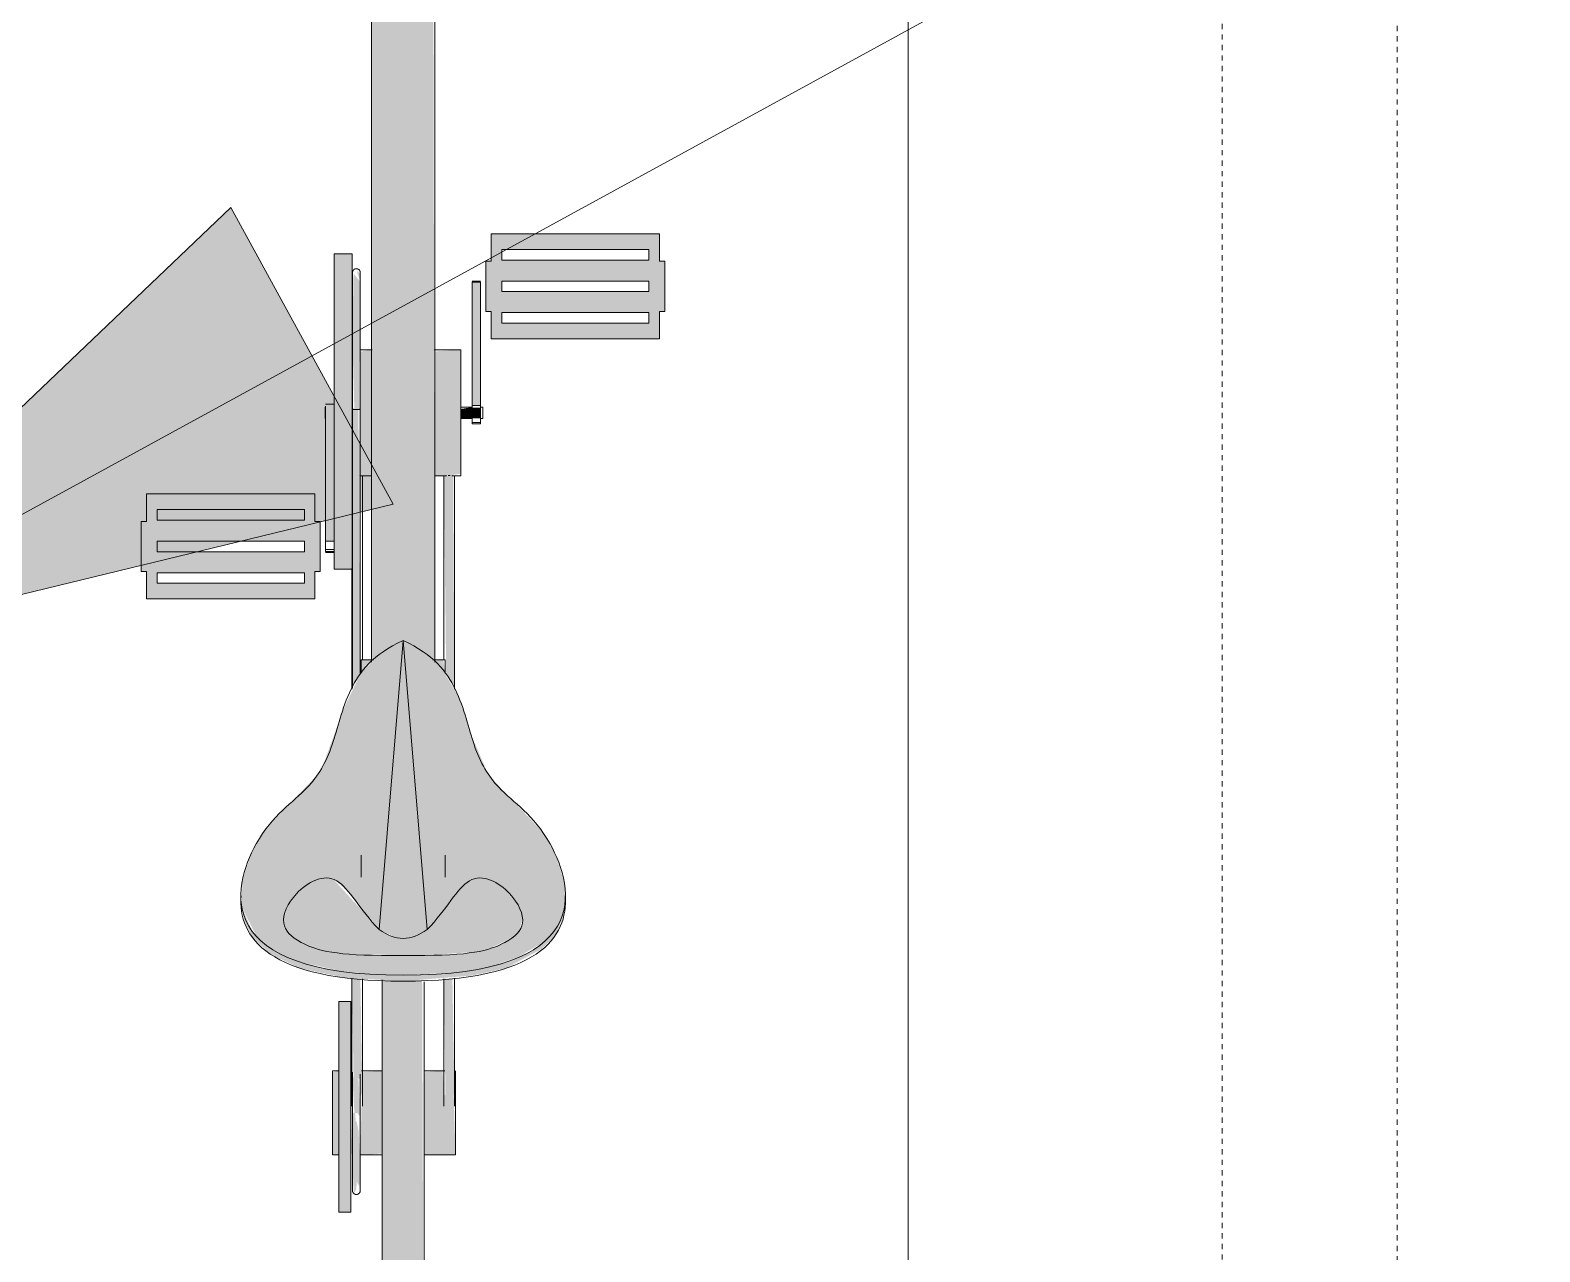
# Model space of a CAD drawing. Header units: inches. Extents: x -180 to 12286, y -2965 to 2717.
# Drawn here: x 962.91 to 998.78, y 1117.43 to 1146.46 of the extents above; entities that cross this region are included whole.
import ezdxf

# ---------------------------------------------------------------- set-up
doc = ezdxf.new("R2010")
doc.units = ezdxf.units.IN
doc.header["$MEASUREMENT"] = 0
for name, pattern in [('Aligning Line 1_8_', [0.25, 0.125, -0.125]), ('Dash', [0.25, 0.125, -0.125]), ('Hidden 1_8_', [0.1875, 0.125, -0.0625])]:
    doc.linetypes.add(name, pattern=pattern)
for name, color, linetype, lineweight in [('A-DETL-HDLN-1', 90, 'Hidden 1_8_', 9), ('C-TOPO', 7, 'Continuous', 9), ('G-ANNO-SYMB', 111, 'Aligning Line 1_8_', 9), ('G-ANNO-TEXT-1', 147, 'Continuous', 9), ('Q-SPCQ', 91, 'Continuous', 9), ('Q-SPCQ-HDLN', 91, 'Dash', 9)]:
    doc.layers.add(name, color=color, linetype=linetype, lineweight=lineweight)

# ---------------------------------------------------------------- blocks, each defined once
blk = doc.blocks.new('Bicycle_4878 - Bicycle_4878-776584-Site Plan')
at = {"layer": 'Q-SPCQ'}
for points in [[(0, 36.224), (-0.25, 36.157), (-0.433, 35.974), (-0.4, 35.856), (-0.483, 35.853), (-0.5, 34.698), (-0.452, 20.486), (0.419, 20.488), (0.5, 20.513), (0.483, 35.853), (0.354, 36.078), (0.129, 36.207)], [(1.531, 26), (1.241, 26), (1.241, 21), (1.531, 21), (1.531, 25.915)], [(1.158, 25.552), (1.111, 25.452), (1.104, 25.28), (1.04, 25.396), (1.017, 24.889), (1.061, 24.053), (1.111, 23.828), (1.158, 23.907), (1.192, 23.645), (1.205, 24.889), (1.173, 25.491)], [(1.026, 25.291), (1.017, 25.28), (1.026, 25.291)], [(-1.093, 23.279), (-1.202, 23.222), (-1.218, 23.142), (-1.17, 20.444), (-0.968, 20.456), (-1.006, 23.246), (-1.063, 23.276)], [(1.017, 23.254), (0.968, 23.164), (1.017, 20.453), (1.218, 20.442), (1.177, 22.806), (1.017, 22.838), (1.017, 23.241)], [(0, 20.513), (0, 20.372), (1.297, 20.304), (2.018, 20.177), (2.711, 19.95), (3.117, 19.755), (3.585, 19.329), (3.833, 18.749), (3.781, 19.052), (3.585, 19.462), (3.161, 19.867), (2.445, 20.205), (1.408, 20.431), (0.734, 20.47)], [(0, 20.372), (-1.297, 20.304), (-1.925, 20.203), (-2.711, 19.95), (-3.24, 19.643), (-3.585, 19.329), (-3.833, 18.749), (-3.82, 18.114), (-3.621, 17.506), (-3.3, 16.948), (-2.59, 16.203), (-2.172, 15.763), (-2.015, 15.582), (-1.62, 14.664), (-1.327, 13.775), (-0.954, 13.136), (-0.557, 12.741), (0, 12.416), (-0.57, 19.282), (-1.692, 18.087), (-2.04, 18.109), (-2.286, 18.232), (-2.59, 18.503), (-2.747, 18.731), (-2.831, 19.052), (-2.846, 19.148), (-2.599, 19.478), (-2.181, 19.692), (-1.898, 19.778), (-1.427, 19.86), (-0.516, 19.9), (-0.059, 20.318)], [(0, 20.372), (-0.516, 19.9), (0.516, 19.9), (0.221, 20.169)], [(0, 20.372), (0.516, 19.9), (1.715, 19.81), (2.181, 19.692), (2.479, 19.551), (2.796, 19.3), (2.836, 19.19), (2.835, 19.148), (2.787, 18.839), (2.62, 18.541), (2.403, 18.312), (2.04, 18.109), (1.785, 18.078), (1.595, 18.133), (1.297, 18.397), (0.57, 19.282), (0, 12.416), (0.557, 12.741), (1.01, 13.193), (1.427, 14.067), (1.864, 15.276), (2.023, 15.591), (2.738, 16.337), (3.089, 16.707), (3.3, 16.948), (3.621, 17.506), (3.82, 18.114), (3.833, 18.749), (3.507, 19.4), (3.108, 19.759), (2.542, 20.032), (1.527, 20.267), (0.661, 20.356)], [(-0.516, 19.9), (-1.645, 19.822), (-2.003, 19.759), (-2.599, 19.478), (-2.758, 19.322), (-2.831, 19.052), (-2.828, 18.947), (-2.747, 18.731), (-2.403, 18.312), (-2.168, 18.151), (-1.913, 18.066), (-1.645, 18.099), (-1.416, 18.254), (-0.57, 19.282), (-0.287, 19.443), (0, 19.496), (0.287, 19.443), (0.57, 19.282), (1.657, 18.09), (1.913, 18.066), (2.168, 18.151), (2.403, 18.312), (2.747, 18.731), (2.831, 19.052), (2.835, 19.148), (2.758, 19.322), (2.599, 19.478), (2.359, 19.624), (2.003, 19.759), (1.427, 19.86), (-0.059, 19.9)], [(0, 19.496), (-0.287, 19.443), (-0.57, 19.282), (0, 12.416), (0, 19.443)], [(0, 19.496), (0, 12.416), (0.57, 19.282), (0.218, 19.456)], [(-1.218, 13.575), (-1.189, 8.5), (-0.968, 8.504), (-1.023, 13.215), (-1.217, 13.573)], [(0.746, 12.876), (0.65, 12.833), (0.375, 12.635), (0, 12.416), (-0.75, 12.876), (-0.707, -8.88), (-0.602, -8.672), (-0.395, -8.461), (-0.194, -8.384), (0.141, -8.364), (0.337, -8.467), (0.653, -8.826), (0.75, -8.889), (0.75, 12.876)], [(1.218, 10.722), (1.212, 3.222), (1.637, 3.222), (1.637, 10.722), (1.219, 10.722)], [(1.637, 10.058), (1.637, 6.851), (1.842, 6.851), (1.842, 10.058)], [(-1.842, 7.136), (-1.842, 6.883), (-1.637, 6.883), (-1.645, 7.136)], [(-1.645, 6.829), (-1.842, 6.829), (-1.842, 3.896), (-1.637, 3.896), (-1.637, 6.829)], [(-1.637, 7.136), (-1.637, 6.872), (-1.375, 6.911), (-1.375, 7.136), (-1.597, 7.136)]]:
    blk.add_hatch(color=256, dxfattribs=at).paths.add_polyline_path(points, flags=0)
h = blk.add_hatch(color=256, dxfattribs=at)
h.paths.add_polyline_path([(1.241, 24.645), (1.205, 24.611), (1.158, 23.904), (1.121, 23.904), (1.14, 23.648), (1.205, 23.642), (1.241, 24.64)], flags=0)
h.paths.add_polyline_path([(-1.244, 24.645), (-1.202, 23.222), (-1.093, 23.279), (-0.985, 23.222), (-0.968, 23.145), (-0.937, 22.645), (-0.5, 22.679), (-0.5, 24.645)], flags=0)
h.paths.add_polyline_path([(1.02, 23.644), (1.087, 23.649), (1.028, 23.724), (1.021, 23.645)], flags=0)
h.paths.add_polyline_path([(1.017, 24.645), (0.5, 24.611), (0.5, 22.645), (0.968, 22.679), (1.017, 24.64)], flags=0)
h.paths.add_polyline_path([(1.531, 24.645), (1.531, 22.645), (1.682, 22.679), (1.682, 24.645)], flags=0)
h = blk.add_hatch(color=256, dxfattribs=at)
h.paths.add_polyline_path([(1.111, 23.649), (1.017, 23.642), (1.064, 22.833), (1.205, 22.795), (1.158, 23.648), (1.135, 23.649)], flags=0)
h.paths.add_polyline_path([(1.205, 13.55), (1.017, 13.193), (1.064, 6.924), (1.205, 6.921), (1.205, 13.484)], flags=0)
h = blk.add_hatch(color=256, dxfattribs=at)
h.paths.add_polyline_path([(-3.833, 18.749), (-3.851, 18.483), (-3.82, 18.114)], flags=0)
h.paths.add_polyline_path([(0, 20.513), (-1.645, 20.379), (-2.445, 20.205), (-3.278, 19.755), (-3.601, 19.447), (-3.815, 18.975), (-3.833, 18.749), (-3.507, 19.4), (-3.108, 19.759), (-2.542, 20.032), (-1.467, 20.277), (-0.661, 20.356), (0, 20.372)], flags=0)
h = blk.add_hatch(color=256, dxfattribs=at)
h.paths.add_polyline_path([(1.218, 13.575), (1.205, 13.464), (1.218, 13.484)], flags=0)
h.paths.add_polyline_path([(1.017, 13.205), (1, 13.11), (1.017, 13.193)], flags=0)
h = blk.add_hatch(color=256, dxfattribs=at)
h.paths.add_polyline_path([(1, 13.182), (0.734, 12.876), (1, 12.876)], flags=0)
h.paths.add_polyline_path([(-1, 13.182), (-0.954, 12.876), (-0.717, 12.9), (-0.969, 13.151)], flags=0)
h = blk.add_hatch(color=256, dxfattribs=at)
h.paths.add_polyline_path([(6.095, 11.429), (2.095, 11.429), (2.095, 10.775), (1.968, 10.775), (1.968, 9.583), (2.095, 9.583), (2.095, 8.929), (6.095, 8.929), (6.095, 9.583), (6.222, 9.583), (6.222, 10.775), (6.095, 10.775)], flags=0)
h.paths.add_polyline_path([(2.342, 11.054), (5.842, 11.054), (5.842, 10.804), (2.342, 10.804), (2.342, 10.929)], flags=0)
h.paths.add_polyline_path([(5.842, 10.304), (5.842, 10.054), (2.342, 10.054), (2.342, 10.304), (4.698, 10.304)], flags=0)
h.paths.add_polyline_path([(5.842, 9.554), (5.842, 9.304), (2.342, 9.304), (2.342, 9.554), (4.698, 9.554)], flags=0)
h = blk.add_hatch(color=256, dxfattribs=at)
h.paths.add_polyline_path([(-1.061, 8.496), (-1.375, 8.453), (-1.375, 5.504), (-0.75, 5.543), (-0.75, 8.496), (-0.897, 8.496)], flags=0)
h.paths.add_polyline_path([(1.017, 8.496), (0.75, 8.453), (0.75, 5.504), (1.017, 5.548), (1.017, 8.495)], flags=0)
h = blk.add_hatch(color=256, dxfattribs=at)
h.paths.add_polyline_path([(1.095, 6.925), (1.039, 6.924), (1.043, 5.85), (1.017, 5.64), (1.017, 3.885), (1.178, 3.694), (1.205, 5.288), (1.158, 6.924), (1.127, 6.925)], flags=0)
h.paths.add_polyline_path([(1.017, 3.885), (1.017, 3.704), (1.108, 3.617), (1.067, 3.737)], flags=0)
h = blk.add_hatch(color=256, dxfattribs=at)
h.paths.add_polyline_path([(-6.095, 5.247), (-6.095, 4.593), (-6.222, 4.593), (-6.222, 3.401), (-6.095, 3.401), (-6.095, 2.747), (-2.095, 2.747), (-2.095, 3.401), (-1.968, 3.401), (-1.968, 4.593), (-2.095, 4.593), (-2.095, 5.247)], flags=0)
h.paths.add_polyline_path([(-5.842, 4.872), (-2.342, 4.872), (-2.342, 4.622), (-5.842, 4.622), (-5.842, 4.747)], flags=0)
h.paths.add_polyline_path([(-5.842, 4.122), (-2.342, 4.122), (-2.342, 3.872), (-5.842, 3.872), (-5.842, 3.997)], flags=0)
h.paths.add_polyline_path([(-2.342, 3.372), (-2.342, 3.122), (-5.842, 3.122), (-5.842, 3.372)], flags=0)
for p, q in [((1.531, 26), (1.241, 26)), ((1.241, 21), (1.241, 26)), ((1.531, 26), (1.531, 21)), ((-0.5, 24.645), (-1.244, 24.645)), ((-1.244, 22.645), (-1.244, 24.645)), ((1.017, 24.645), (0.5, 24.645)), ((1.682, 24.645), (1.531, 24.645)), ((1.682, 24.645), (1.682, 22.645)), ((-1.218, 23.482), (-1.218, 20.442)), ((-0.968, 20.456), (-0.968, 23.482)), ((0.968, 23.482), (0.968, 20.456)), ((1.017, 23.642), (1.017, 22.723)), ((1.205, 22.676), (1.205, 23.642)), ((1.218, 20.442), (1.218, 23.482)), ((-0.988, 22.645), (-0.5, 22.645)), ((0.5, 22.645), (0.988, 22.645)), ((1.531, 22.645), (1.682, 22.645)), ((1.241, 21), (1.531, 21)), ((0.516, 19.9), (-0.516, 19.9)), ((-0.57, 19.282), (0, 12.416)), ((0, 12.416), (0.57, 19.282)), ((-3.856, 18.618), (-3.856, 18.478)), ((3.856, 18.478), (3.856, 18.618)), ((-1, 18.042), (-1, 17.518)), ((1, 17.518), (1, 18.042)), ((-1.218, 13.575), (-1.218, 8.504)), ((1.205, 6.921), (1.205, 13.55)), ((1.218, 10.706), (1.218, 13.575)), ((-1, 13.182), (-1, 12.876)), ((-0.75, 12.933), (-0.75, -9.016)), ((0.75, -9.016), (0.75, 12.933)), ((1, 12.876), (1, 13.182)), ((1.017, 13.205), (1.017, 6.921)), ((-0.707, 12.876), (-1, 12.876)), ((-0.968, 8.504), (-0.968, 12.876)), ((1, 12.876), (0.707, 12.876)), ((0.968, 12.876), (0.968, 8.504)), ((6.095, 11.429), (2.095, 11.429)), ((2.095, 11.429), (2.095, 10.775)), ((6.095, 10.775), (6.095, 11.429)), ((1.968, 10.775), (1.968, 10.179)), ((2.095, 10.775), (1.968, 10.775)), ((2.342, 11.054), (5.842, 11.054)), ((2.342, 10.929), (2.342, 11.054)), ((2.342, 10.804), (2.342, 10.929)), ((5.842, 10.804), (2.342, 10.804)), ((5.842, 11.054), (5.842, 10.929)), ((5.842, 10.929), (5.842, 10.804)), ((6.222, 10.775), (6.095, 10.775)), ((6.222, 10.179), (6.222, 10.775)), ((1.637, 10.722), (1.212, 10.722)), ((1.212, 3.222), (1.212, 10.722)), ((1.637, 10.722), (1.637, 10.131)), ((1.842, 10.32), (1.637, 10.32)), ((1.637, 10.283), (1.637, 10.298)), ((1.637, 10.298), (1.842, 10.298)), ((1.637, 10.252), (1.637, 10.283)), ((1.637, 10.212), (1.637, 10.252)), ((1.637, 10.252), (1.842, 10.252)), ((1.637, 10.058), (1.637, 10.212)), ((1.637, 9.048), (1.637, 10.058)), ((1.842, 10.058), (1.637, 10.058)), ((1.842, 10.298), (1.842, 10.283)), ((1.842, 10.283), (1.842, 10.252)), ((1.842, 10.252), (1.842, 10.212)), ((1.842, 10.212), (1.842, 10.058)), ((1.842, 10.058), (1.842, 6.851)), ((1.968, 10.179), (1.968, 9.583)), ((2.342, 10.304), (5.842, 10.304)), ((2.342, 10.179), (2.342, 10.304)), ((2.342, 10.054), (2.342, 10.179)), ((5.842, 10.054), (2.342, 10.054)), ((5.842, 10.304), (5.842, 10.179)), ((5.842, 10.179), (5.842, 10.054)), ((6.222, 9.583), (6.222, 10.179)), ((1.968, 9.583), (2.095, 9.583)), ((2.095, 9.583), (2.095, 8.929)), ((2.342, 9.429), (2.342, 9.554)), ((2.342, 9.554), (5.842, 9.554)), ((2.342, 9.304), (2.342, 9.429)), ((5.842, 9.554), (5.842, 9.429)), ((5.842, 9.429), (5.842, 9.304)), ((6.095, 8.929), (6.095, 9.583)), ((6.095, 9.583), (6.222, 9.583)), ((1.637, 9.048), (1.637, 3.222)), ((5.842, 9.304), (2.342, 9.304)), ((2.095, 8.929), (6.095, 8.929)), ((-1.212, 8.504), (-1.375, 8.504)), ((-1.375, 8.504), (-1.375, 8.453)), ((-1.375, 5.504), (-1.375, 8.504)), ((-0.75, 8.504), (-0.974, 8.504)), ((0.974, 8.504), (0.75, 8.504)), ((-1.637, 7.263), (-1.842, 7.263)), ((-1.842, 6.829), (-1.842, 7.263)), ((-1.842, 7.263), (-1.842, 7.232)), ((-1.637, 7.232), (-1.842, 7.232)), ((-1.637, 7.232), (-1.637, 7.263)), ((-1.637, 7.263), (-1.637, 6.829)), ((-1.842, 7.136), (-1.893, 7.136)), ((-1.893, 7.136), (-1.893, 6.872)), ((-1.893, 6.872), (-1.893, 7.136)), ((-1.893, 6.872), (-1.842, 6.872)), ((-1.842, 6.872), (-1.842, 6.877)), ((-1.842, 6.877), (-1.842, 6.872)), ((-1.842, 3.896), (-1.842, 6.829)), ((-1.637, 6.829), (-1.842, 6.829)), ((-1.375, 7.136), (-1.637, 7.136)), ((-1.637, 6.877), (-1.637, 6.872)), ((-1.637, 6.872), (-1.375, 6.872)), ((-1.637, 6.829), (-1.637, 3.896)), ((1.85, 7.136), (1.842, 7.136)), ((1.842, 6.872), (1.85, 6.872)), ((1.842, 6.851), (1.842, 6.844)), ((1.85, 7.136), (1.85, 6.872)), ((1.85, 6.872), (1.85, 7.136)), ((1.637, 6.8), (1.842, 6.8)), ((-1.375, 5.504), (-0.739, 5.504)), ((0.739, 5.504), (1.027, 5.504)), ((-2.095, 5.247), (-6.095, 5.247)), ((-6.095, 5.247), (-6.095, 4.593)), ((-2.095, 4.593), (-2.095, 5.247)), ((-5.842, 4.872), (-2.342, 4.872)), ((-5.842, 4.747), (-5.842, 4.872)), ((-5.842, 4.622), (-5.842, 4.747)), ((-2.342, 4.872), (-2.342, 4.747)), ((-2.342, 4.747), (-2.342, 4.622)), ((-6.095, 4.593), (-6.222, 4.593)), ((-6.222, 4.593), (-6.222, 3.997)), ((-2.342, 4.622), (-5.842, 4.622)), ((-1.968, 4.593), (-2.095, 4.593)), ((-1.968, 3.997), (-1.968, 4.593)), ((-6.222, 3.997), (-6.222, 3.401)), ((-5.842, 4.122), (-2.342, 4.122)), ((-5.842, 3.997), (-5.842, 4.122)), ((-5.842, 3.872), (-5.842, 3.997)), ((-2.342, 4.122), (-2.342, 3.997)), ((-2.342, 3.997), (-2.342, 3.872)), ((-1.968, 3.401), (-1.968, 3.997)), ((-2.342, 3.872), (-5.842, 3.872)), ((-1.842, 3.893), (-1.842, 3.896)), ((-1.637, 3.896), (-1.842, 3.896)), ((-1.842, 3.875), (-1.637, 3.875)), ((-1.637, 3.896), (-1.637, 3.893)), ((-6.222, 3.401), (-6.095, 3.401)), ((-6.095, 3.401), (-6.095, 2.747)), ((-5.842, 3.247), (-5.842, 3.372)), ((-5.842, 3.372), (-2.342, 3.372)), ((-5.842, 3.122), (-5.842, 3.247)), ((-2.342, 3.372), (-2.342, 3.247)), ((-2.342, 3.247), (-2.342, 3.122)), ((-2.095, 2.747), (-2.095, 3.401)), ((-2.095, 3.401), (-1.968, 3.401)), ((-2.342, 3.122), (-5.842, 3.122)), ((1.212, 3.222), (1.637, 3.222)), ((-6.095, 2.747), (-2.095, 2.747))]:
    blk.add_line(p, q, dxfattribs=at)
at = {"layer": 'Q-SPCQ', "flags": 128}
for points in [[(-0.5, 27.165), (-0.5, 26.702), (-0.5, 26.235), (-0.5, 25.764), (-0.5, 25.289), (-0.5, 24.812), (-0.5, 24.333), (-0.5, 23.854), (-0.5, 23.374), (-0.5, 22.894), (-0.5, 22.416), (-0.5, 21.94), (-0.5, 21.467), (-0.5, 20.998), (-0.5, 20.532)], [(0.5, 20.483), (0.5, 20.746), (0.5, 21.213), (0.5, 21.684), (0.5, 22.159), (0.5, 22.636), (0.5, 23.115), (0.5, 23.594), (0.5, 24.074), (0.5, 24.554), (0.5, 25.032), (0.5, 25.508), (0.5, 25.981), (0.5, 26.45), (0.5, 26.916), (0.5, 27.376)], [(1.017, 25.49), (1.017, 25.493), (1.018, 25.497), (1.018, 25.501), (1.018, 25.505), (1.019, 25.508), (1.02, 25.512), (1.021, 25.516), (1.022, 25.519), (1.023, 25.523), (1.025, 25.526), (1.026, 25.53), (1.028, 25.533), (1.03, 25.536), (1.032, 25.539), (1.034, 25.543), (1.036, 25.546), (1.038, 25.549), (1.041, 25.551), (1.043, 25.554), (1.046, 25.557), (1.048, 25.559), (1.051, 25.562), (1.054, 25.564), (1.057, 25.566), (1.06, 25.569), (1.064, 25.571), (1.067, 25.572), (1.07, 25.574), (1.074, 25.576), (1.077, 25.577), (1.081, 25.578), (1.084, 25.579), (1.088, 25.58), (1.091, 25.581), (1.095, 25.582), (1.099, 25.583), (1.103, 25.583), (1.106, 25.583), (1.11, 25.583), (1.114, 25.583), (1.117, 25.583), (1.121, 25.583), (1.125, 25.582), (1.129, 25.582), (1.132, 25.581), (1.136, 25.58), (1.14, 25.579), (1.143, 25.578), (1.147, 25.576), (1.15, 25.575), (1.153, 25.573), (1.157, 25.572), (1.16, 25.57), (1.163, 25.568), (1.166, 25.565), (1.169, 25.563), (1.172, 25.561), (1.175, 25.558), (1.178, 25.556), (1.18, 25.553), (1.183, 25.55), (1.185, 25.547), (1.187, 25.544), (1.189, 25.541), (1.191, 25.538), (1.193, 25.535), (1.195, 25.531), (1.197, 25.528), (1.198, 25.525), (1.199, 25.521), (1.201, 25.518), (1.202, 25.514), (1.202, 25.51), (1.203, 25.507), (1.204, 25.503), (1.204, 25.499), (1.205, 25.495), (1.205, 25.492), (1.205, 25.49)], [(1.017, 24.64), (1.017, 24.667), (1.017, 24.731), (1.017, 24.792), (1.017, 24.852), (1.017, 24.91), (1.017, 24.965), (1.017, 25.018), (1.017, 25.068), (1.017, 25.116), (1.017, 25.161), (1.017, 25.204), (1.017, 25.244), (1.017, 25.281), (1.017, 25.315), (1.017, 25.346), (1.017, 25.374), (1.017, 25.4), (1.017, 25.422), (1.017, 25.441), (1.017, 25.457), (1.017, 25.47), (1.017, 25.479), (1.017, 25.486), (1.017, 25.489), (1.017, 25.49)], [(1.017, 25.49), (1.017, 25.488), (1.017, 25.483), (1.017, 25.475), (1.017, 25.464), (1.017, 25.45), (1.017, 25.432), (1.017, 25.412), (1.017, 25.388), (1.017, 25.361), (1.017, 25.332), (1.017, 25.299), (1.017, 25.264), (1.017, 25.225), (1.017, 25.184), (1.017, 25.14), (1.017, 25.094), (1.017, 25.045), (1.017, 24.993), (1.017, 24.939), (1.017, 24.883), (1.017, 24.825), (1.017, 24.764), (1.017, 24.701), (1.017, 24.637), (1.017, 24.57), (1.017, 24.502), (1.017, 24.432), (1.017, 24.361), (1.017, 24.288), (1.017, 24.214), (1.017, 24.139), (1.017, 24.063), (1.017, 23.986), (1.017, 23.908), (1.017, 23.83), (1.017, 23.751), (1.017, 23.671), (1.017, 23.642)], [(1.205, 23.642), (1.205, 23.721), (1.205, 23.801), (1.205, 23.879), (1.205, 23.957), (1.205, 24.035), (1.205, 24.111), (1.205, 24.187), (1.205, 24.261), (1.205, 24.334), (1.205, 24.406), (1.205, 24.477), (1.205, 24.545), (1.205, 24.612), (1.205, 24.678), (1.205, 24.741), (1.205, 24.803), (1.205, 24.862), (1.205, 24.919), (1.205, 24.974), (1.205, 25.026), (1.205, 25.076), (1.205, 25.124), (1.205, 25.168), (1.205, 25.21), (1.205, 25.25), (1.205, 25.286), (1.205, 25.32), (1.205, 25.351), (1.205, 25.379), (1.205, 25.403), (1.205, 25.425), (1.205, 25.444), (1.205, 25.459), (1.205, 25.472), (1.205, 25.481), (1.205, 25.487), (1.205, 25.489), (1.205, 25.49)], [(1.205, 25.49), (1.205, 25.488), (1.205, 25.483), (1.205, 25.475), (1.205, 25.464), (1.205, 25.45), (1.205, 25.432), (1.205, 25.412), (1.205, 25.388), (1.205, 25.361), (1.205, 25.332), (1.205, 25.299), (1.205, 25.264), (1.205, 25.225), (1.205, 25.184), (1.205, 25.14), (1.205, 25.094), (1.205, 25.045), (1.205, 24.993), (1.205, 24.939), (1.205, 24.883), (1.205, 24.825), (1.205, 24.764), (1.205, 24.701), (1.205, 24.645)], [(1.017, 6.921), (1.017, 6.791), (1.017, 6.662), (1.017, 6.532), (1.017, 6.404), (1.017, 6.276), (1.017, 6.149), (1.017, 6.023), (1.017, 5.899), (1.017, 5.776), (1.017, 5.656), (1.017, 5.537), (1.017, 5.421), (1.017, 5.306), (1.017, 5.195), (1.017, 5.086), (1.017, 4.98), (1.017, 4.878), (1.017, 4.778), (1.017, 4.682), (1.017, 4.59), (1.017, 4.501), (1.017, 4.416), (1.017, 4.336), (1.017, 4.259), (1.017, 4.187), (1.017, 4.119), (1.017, 4.055), (1.017, 3.996), (1.017, 3.942), (1.017, 3.892), (1.017, 3.848), (1.017, 3.808), (1.017, 3.773), (1.017, 3.743), (1.017, 3.719), (1.017, 3.699), (1.017, 3.685), (1.017, 3.676), (1.017, 3.672), (1.017, 3.671)], [(1.205, 3.671), (1.205, 3.674), (1.205, 3.682), (1.205, 3.695), (1.205, 3.713), (1.205, 3.736), (1.205, 3.765), (1.205, 3.798), (1.205, 3.836), (1.205, 3.88), (1.205, 3.928), (1.205, 3.981), (1.205, 4.039), (1.205, 4.101), (1.205, 4.168), (1.205, 4.239), (1.205, 4.315), (1.205, 4.394), (1.205, 4.478), (1.205, 4.566), (1.205, 4.657), (1.205, 4.752), (1.205, 4.851), (1.205, 4.952), (1.205, 5.057), (1.205, 5.165), (1.205, 5.276), (1.205, 5.39), (1.205, 5.505), (1.205, 5.623), (1.205, 5.744), (1.205, 5.866), (1.205, 5.99), (1.205, 6.115), (1.205, 6.241), (1.205, 6.369), (1.205, 6.497), (1.205, 6.627), (1.205, 6.756), (1.205, 6.886), (1.205, 6.921)], [(1.017, 3.671), (1.017, 3.674), (1.017, 3.682), (1.017, 3.695), (1.017, 3.713), (1.017, 3.736), (1.017, 3.765), (1.017, 3.798), (1.017, 3.836), (1.017, 3.88), (1.017, 3.928), (1.017, 3.981), (1.017, 4.039), (1.017, 4.101), (1.017, 4.168), (1.017, 4.239), (1.017, 4.315), (1.017, 4.394), (1.017, 4.478), (1.017, 4.566), (1.017, 4.657), (1.017, 4.752), (1.017, 4.851), (1.017, 4.952), (1.017, 5.057), (1.017, 5.165), (1.017, 5.276), (1.017, 5.39), (1.017, 5.505)], [(1.205, 5.51), (1.205, 5.405), (1.205, 5.292), (1.205, 5.18), (1.205, 5.072), (1.205, 4.967), (1.205, 4.864), (1.205, 4.765), (1.205, 4.67), (1.205, 4.578), (1.205, 4.49), (1.205, 4.406), (1.205, 4.325), (1.205, 4.249), (1.205, 4.177), (1.205, 4.11), (1.205, 4.047), (1.205, 3.989), (1.205, 3.935), (1.205, 3.886), (1.205, 3.842), (1.205, 3.803), (1.205, 3.769), (1.205, 3.74), (1.205, 3.716), (1.205, 3.697), (1.205, 3.683), (1.205, 3.675), (1.205, 3.671)], [(1.205, 3.671), (1.205, 3.668), (1.204, 3.664), (1.204, 3.66), (1.204, 3.656), (1.203, 3.653), (1.202, 3.649), (1.201, 3.645), (1.2, 3.642), (1.199, 3.638), (1.197, 3.635), (1.196, 3.631), (1.194, 3.628), (1.192, 3.625), (1.19, 3.622), (1.188, 3.618), (1.186, 3.615), (1.184, 3.612), (1.181, 3.61), (1.179, 3.607), (1.176, 3.604), (1.174, 3.602), (1.171, 3.599), (1.168, 3.597), (1.165, 3.595), (1.162, 3.592), (1.158, 3.591), (1.155, 3.589), (1.152, 3.587), (1.148, 3.585), (1.145, 3.584), (1.141, 3.583), (1.138, 3.582), (1.134, 3.581), (1.131, 3.58), (1.127, 3.579), (1.123, 3.578), (1.12, 3.578), (1.116, 3.578), (1.112, 3.578), (1.108, 3.578), (1.105, 3.578), (1.101, 3.578), (1.097, 3.579), (1.093, 3.579), (1.09, 3.58), (1.086, 3.581), (1.082, 3.582), (1.079, 3.583), (1.075, 3.585), (1.072, 3.586), (1.069, 3.588), (1.065, 3.589), (1.062, 3.591), (1.059, 3.593), (1.056, 3.596), (1.053, 3.598), (1.05, 3.6), (1.047, 3.603), (1.044, 3.605), (1.042, 3.608), (1.039, 3.611), (1.037, 3.614), (1.035, 3.617), (1.033, 3.62), (1.031, 3.623), (1.029, 3.626), (1.027, 3.63), (1.025, 3.633), (1.024, 3.636), (1.023, 3.64), (1.021, 3.644), (1.02, 3.647), (1.02, 3.651), (1.019, 3.654), (1.018, 3.658), (1.018, 3.662), (1.017, 3.666), (1.017, 3.669), (1.017, 3.671)]]:
    blk.add_lwpolyline(points, dxfattribs=at)
at = {"layer": 'Q-SPCQ'}
for points in [[(-3.851, 18.483), (-3.926, 19.468), (-3.218, 20.513), (0, 20.513)], [(0, 20.513), (3.218, 20.513), (3.926, 19.468), (3.851, 18.483)], [(-0.57, 19.282), (-0.382, 19.425), (-0.192, 19.496), (0, 19.496)], [(0, 19.496), (0.192, 19.496), (0.382, 19.425), (0.57, 19.282)], [(-0.968, 8.504), (-0.969, 8.504), (-0.97, 8.503), (-0.975, 8.502), (-0.985, 8.501), (-0.997, 8.5), (-1.013, 8.498), (-1.025, 8.498), (-1.031, 8.497)], [(1.039, 6.919), (1.032, 6.919), (1.026, 6.92), (1.023, 6.92)], [(1.199, 6.92), (1.195, 6.92), (1.19, 6.919), (1.183, 6.919)]]:
    blk.add_open_spline(points, degree=3, dxfattribs=at)
for points, knots in [([(0, 12.416), (-0.731, 12.755), (-1.375, 13.608), (-1.673, 15.073), (-2.305, 16.092), (-3.804, 16.953), (-4.519, 20.372), (0, 20.372)], [-0.7724372, -0.7724372, -0.7724372, -0.7724372, -0.6784828, -0.5734918, -0.4502283, -0.2711651, 0, 0, 0, 0]), ([(0, 20.372), (4.519, 20.372), (3.804, 16.953), (2.305, 16.092), (1.673, 15.073), (1.375, 13.608), (0.731, 12.755), (0, 12.416)], [-0.7724372, -0.7724372, -0.7724372, -0.7724372, -0.5012721, -0.3222089, -0.1989454, -0.0939544, 0, 0, 0, 0]), ([(-0.516, 19.9), (-1.716, 19.9), (-2.51, 19.612), (-2.974, 19.151), (-2.597, 18.347), (-1.54, 17.74), (-1.034, 18.82), (-0.57, 19.282)], [0, 0, 0, 0, 0.0750352, 0.1415308, 0.2184258, 0.31038, 0.3957861, 0.3957861, 0.3957861, 0.3957861]), ([(0.57, 19.282), (1.034, 18.82), (1.54, 17.74), (2.597, 18.347), (2.974, 19.151), (2.51, 19.612), (1.716, 19.9), (0.516, 19.9)], [0, 0, 0, 0, 0.0854061, 0.1773603, 0.2542553, 0.3207509, 0.3957861, 0.3957861, 0.3957861, 0.3957861]), ([(-1.156, 8.497), (-1.162, 8.498), (-1.176, 8.498), (-1.193, 8.5), (-1.213, 8.502), (-1.218, 8.503), (-1.218, 8.504)], [0.6666667, 0.6666667, 0.6666667, 0.6666667, 0.7222222, 0.7916667, 0.8611111, 1, 1, 1, 1]), ([(-1.072, 8.496), (-1.081, 8.496), (-1.094, 8.495), (-1.109, 8.496), (-1.114, 8.496), (-1.115, 8.496)], [0.4444444, 0.4444444, 0.4444444, 0.4444444, 0.5138889, 0.5486111, 0.5555556, 0.5555556, 0.5555556, 0.5555556]), ([(1.031, 8.497), (1.025, 8.498), (1.011, 8.498), (0.994, 8.5), (0.974, 8.502), (0.969, 8.503), (0.968, 8.504)], [0.6666667, 0.6666667, 0.6666667, 0.6666667, 0.7222222, 0.7916667, 0.8611111, 1, 1, 1, 1]), ([(1.023, 6.923), (1.027, 6.923), (1.038, 6.924), (1.063, 6.925), (1.094, 6.925), (1.128, 6.925), (1.164, 6.924), (1.19, 6.924), (1.196, 6.923), (1.197, 6.923)], [0.1111111, 0.1111111, 0.1111111, 0.1111111, 0.2222222, 0.3333333, 0.4444444, 0.5555556, 0.6666667, 0.8333333, 0.8888889, 0.8888889, 0.8888889, 0.8888889])]:
    blk.add_open_spline(points, degree=3, knots=knots, dxfattribs=at)
at = {"layer": 'Q-SPCQ-HDLN'}
blk.add_line((-12, -31.313), (-12, 40.687), dxfattribs=at)

msp = doc.modelspace()

# ---------------------------------------------------------------- hatches: boundary and pattern name
at = {"layer": 'G-ANNO-TEXT-1'}
msp.add_hatch(color=256, dxfattribs=at).paths.add_polyline_path([(956.439, 1131.528), (971.528, 1135.2), (967.671, 1142.253)], flags=0)

# ---------------------------------------------------------------- linework, layer by layer
at = {"layer": 'A-DETL-HDLN-1'}
msp.add_arc((1113.933, 1258.399), 234, 144.70252, 360, dxfattribs=at)
at = {"layer": 'C-TOPO'}
for p, q in [((983.767, 1175.738), (983.767, 1005.238)), ((983.767, 1005.238), (983.767, 1175.738))]:
    msp.add_line(p, q, dxfattribs=at)
at = {"layer": 'G-ANNO-SYMB'}
for p, q in [((991.228, 1343.116), (991.228, 1005.802)), ((995.388, 1336.57), (995.388, 989.436))]:
    msp.add_line(p, q, dxfattribs=at)
at = {"layer": 'G-ANNO-TEXT-1'}
for p, q in [((956.439, 1131.528), (1036.635, 1175.393)), ((967.671, 1142.253), (956.439, 1131.528)), ((971.528, 1135.2), (967.671, 1142.253)), ((956.439, 1131.528), (971.528, 1135.2))]:
    msp.add_line(p, q, dxfattribs=at)

# ---------------------------------------------------------------- block references
at = {"layer": 'Q-SPCQ', "rotation": 180}
msp.add_blockref('Bicycle_4878 - Bicycle_4878-776584-Site Plan', (971.767, 1144.373), dxfattribs=at)

doc.saveas('drawing.dxf')
